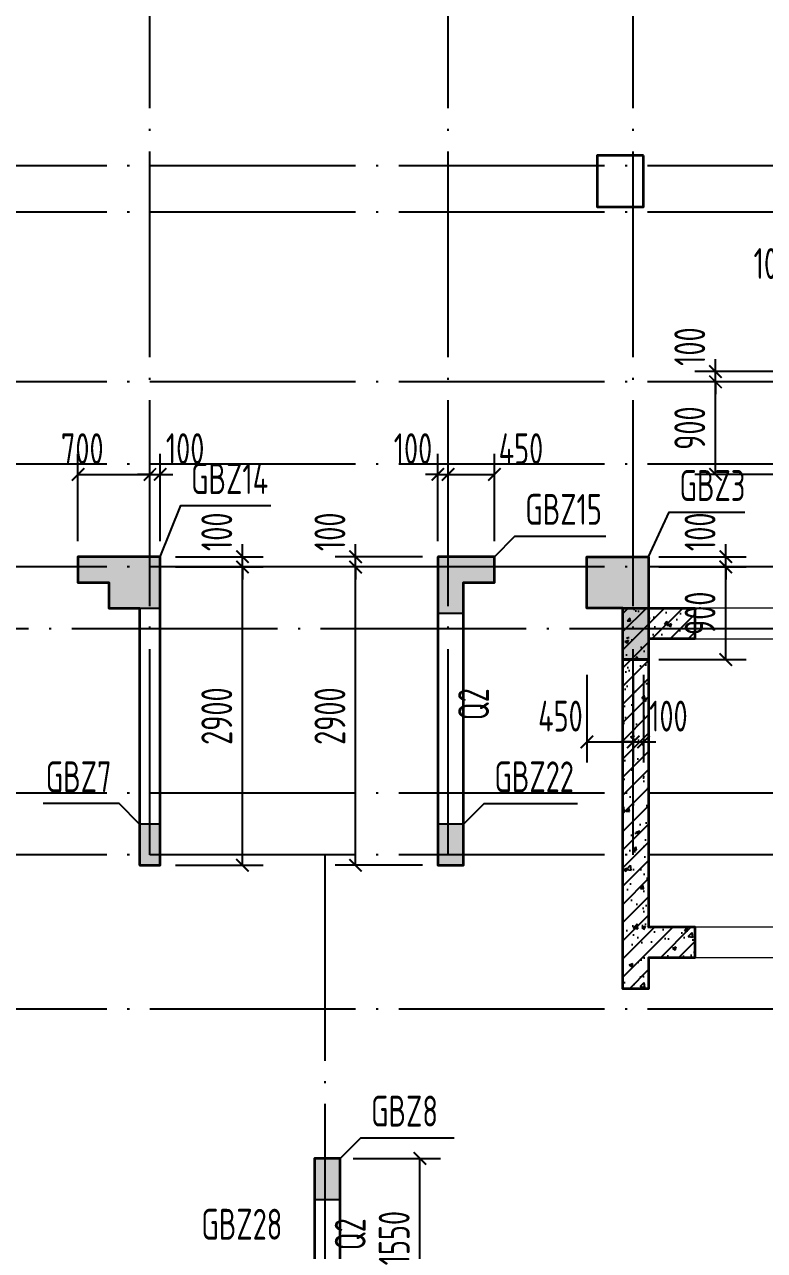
# Model space of a CAD drawing. Extents: x -655480 to 203344, y -294099 to 287156.
# Drawn here: x -283572 to -276375, y 206075 to 217994 of the extents above; entities that cross this region are included whole.
import ezdxf
from ezdxf.enums import TextEntityAlignment as Align

# ---------------------------------------------------------------- set-up
doc = ezdxf.new("R2010")
doc.units = 0
doc.header["$LTSCALE"] = 1000
doc.linetypes.add('DOTE', pattern=[2.42, 2, -0.2, 0.02, -0.2])
doc.layers.get('0').update_dxf_attribs({"linetype": 'CONTINUOUS'})
doc.layers.get('DEFPOINTS').update_dxf_attribs({"linetype": 'CONTINUOUS'})
for name, color, linetype in [('A-DOTE', 10, 'DOTE'), ('COLU_DE_TEXT', 7, 'CONTINUOUS'), ('LABEL', 1, 'CONTINUOUS'), ('S-Q墙填充', 252, 'CONTINUOUS'), ('S-Q墙实线', 6, 'CONTINUOUS'), ('S-Q墙标注', 3, 'CONTINUOUS'), ('S-X详图填充', 252, 'CONTINUOUS'), ('S-X详图实线', 4, 'CONTINUOUS')]:
    doc.layers.add(name, color=color, linetype=linetype)
doc.layers.add('WINDOW', color=144, linetype='CONTINUOUS', lineweight=15)
doc.layers.add('底图$0$砼柱', color=2, linetype='CONTINUOUS', lineweight=35)
doc.styles.add('TSSD_REIN', font='tssdeng.shx', dxfattribs={"width": 0.7, "height": 300, "bigfont": 'tssdchn.shx'})
doc.styles.add('结构文字', font='zstxt.shx', dxfattribs={"width": 0.7, "bigfont": 'zshz.shx'})
doc.dimstyles.new('STRUCK', dxfattribs={"dimtxt": 400, "dimasz": 121, "dimexe": 200, "dimexo": 150, "dimgap": 115, "dimtad": 1, "dimdec": 0, "dimdsep": 46, "dimtxsty": '结构文字', "dimblk": 'ARCHTICK', "dimcen": 400, "dimclrd": 3, "dimclre": 3, "dimclrt": 7, "dimadec": 0, "dimazin": 0, "dimtfac": 1, "dimtdec": 0, "dimtix": 1, "dimtmove": 2, "dimatfit": 3, "dimldrblk": '_DIMX', "dimfxl": 1, "dimtolj": 1, "dimtzin": 0, "dimarcsym": 0})

# ---------------------------------------------------------------- blocks, each defined once
blk = doc.blocks.new('_ArchTick')
at = {"color": 0, "linetype": 'ByBlock', "const_width": 0.15}
blk.add_lwpolyline([(-0.5, -0.5), (0.5, 0.5)], dxfattribs=at)
blk = doc.blocks.new('*D686')
at = {"layer": 'DEFPOINTS', "color": 0, "transparency": 16777216}
for p in [(-280527, 206970), (-279727, 206970), (-280527, 205420)]:
    blk.add_point(p, dxfattribs=at)
at = {"layer": 'S-Q墙标注', "color": 3, "lineweight": -2, "transparency": 16777216}
for p, q in [((-280377, 206970), (-279527, 206970)), ((-279727, 205420), (-279727, 206970)), ((-280377, 205420), (-279527, 205420))]:
    blk.add_line(p, q, dxfattribs=at)
at = {"layer": 'S-Q墙标注', "color": 3, "lineweight": -2, "transparency": 16777216, "xscale": 121, "yscale": 121, "zscale": 121}
for p, rotation in [((-279727, 206970), 90), ((-279727, 205420), 270)]:
    blk.add_blockref('_ArchTick', p, dxfattribs=dict(at, rotation=rotation))
at = {"layer": 'S-Q墙标注', "color": 7, "transparency": 16777216, "insert": (-279977, 206195), "char_height": 300, "attachment_point": 5, "rotation": 90, "style": 'TSSD_REIN'}
blk.add_mtext('\\A1;1550', dxfattribs=at)
blk = doc.blocks.new('_DIMX')
blk.add_line((-150, 0), (150, 0))
at = {"const_width": 50}
blk.add_lwpolyline([(-70, -70), (70, 70)], dxfattribs=at)
blk = doc.blocks.new('*D693')
at = {"layer": 'DEFPOINTS', "color": 0, "transparency": 16777216}
for p in [(-282252, 212720), (-281452, 212720), (-282252, 209820)]:
    blk.add_point(p, dxfattribs=at)
at = {"layer": 'S-Q墙标注', "color": 3, "lineweight": -2, "transparency": 16777216}
for p, q in [((-282102, 212720), (-281252, 212720)), ((-281452, 209820), (-281452, 212720)), ((-282102, 209820), (-281252, 209820))]:
    blk.add_line(p, q, dxfattribs=at)
at = {"layer": 'S-Q墙标注', "color": 3, "lineweight": -2, "transparency": 16777216, "xscale": 121, "yscale": 121, "zscale": 121}
for p, rotation in [((-281452, 212720), 90), ((-281452, 209820), 270)]:
    blk.add_blockref('_ArchTick', p, dxfattribs=dict(at, rotation=rotation))
at = {"layer": 'S-Q墙标注', "color": 7, "transparency": 16777216, "insert": (-281702, 211270), "char_height": 300, "attachment_point": 5, "rotation": 90, "style": 'TSSD_REIN'}
blk.add_mtext('\\A1;2900', dxfattribs=at)
blk = doc.blocks.new('*D694')
at = {"layer": 'DEFPOINTS', "color": 0, "transparency": 16777216}
for p in [(-282252, 212820), (-281452, 212820), (-282252, 212720)]:
    blk.add_point(p, dxfattribs=at)
at = {"layer": 'S-Q墙标注', "color": 3, "lineweight": -2, "transparency": 16777216}
for p, q in [((-281452, 212820), (-281452, 212941)), ((-282102, 212820), (-281252, 212820)), ((-281452, 212720), (-281452, 212820)), ((-282102, 212720), (-281252, 212720)), ((-281452, 212720), (-281452, 212599))]:
    blk.add_line(p, q, dxfattribs=at)
at = {"layer": 'S-Q墙标注', "color": 3, "lineweight": -2, "transparency": 16777216, "xscale": 121, "yscale": 121, "zscale": 121}
for p, rotation in [((-281452, 212820), 270), ((-281452, 212720), 90)]:
    blk.add_blockref('_ArchTick', p, dxfattribs=dict(at, rotation=rotation))
at = {"layer": 'S-Q墙标注', "color": 7, "transparency": 16777216, "insert": (-281702, 213062), "char_height": 300, "attachment_point": 5, "rotation": 90, "style": 'TSSD_REIN'}
blk.add_mtext('\\A1;100', dxfattribs=at)
blk = doc.blocks.new('*D695')
at = {"layer": 'DEFPOINTS', "color": 0, "transparency": 16777216}
for p in [(-282352, 213620), (-283052, 212820), (-282352, 212820)]:
    blk.add_point(p, dxfattribs=at)
at = {"layer": 'S-Q墙标注', "color": 3, "lineweight": -2, "transparency": 16777216}
for p, q in [((-283052, 212970), (-283052, 213820)), ((-282352, 212970), (-282352, 213820)), ((-283052, 213620), (-282352, 213620))]:
    blk.add_line(p, q, dxfattribs=at)
at = {"layer": 'S-Q墙标注', "color": 3, "lineweight": -2, "transparency": 16777216, "xscale": 121, "yscale": 121, "zscale": 121, "rotation": 180}
blk.add_blockref('_ArchTick', (-283052, 213620), dxfattribs=at)
at = {"layer": 'S-Q墙标注', "color": 3, "lineweight": -2, "transparency": 16777216, "xscale": 121, "yscale": 121, "zscale": 121}
blk.add_blockref('_ArchTick', (-282352, 213620), dxfattribs=at)
at = {"layer": 'S-Q墙标注', "color": 7, "transparency": 16777216, "insert": (-283010, 213870), "char_height": 300, "attachment_point": 5, "style": 'TSSD_REIN'}
blk.add_mtext('\\A1;700', dxfattribs=at)
blk = doc.blocks.new('*D696')
at = {"layer": 'DEFPOINTS', "color": 0, "transparency": 16777216}
for p in [(-282252, 213620), (-282352, 212820), (-282252, 212820)]:
    blk.add_point(p, dxfattribs=at)
at = {"layer": 'S-Q墙标注', "color": 3, "lineweight": -2, "transparency": 16777216}
for p, q in [((-282352, 212970), (-282352, 213820)), ((-282252, 212970), (-282252, 213820)), ((-282352, 213620), (-282473, 213620)), ((-282352, 213620), (-282252, 213620)), ((-282252, 213620), (-282131, 213620))]:
    blk.add_line(p, q, dxfattribs=at)
at = {"layer": 'S-Q墙标注', "color": 3, "lineweight": -2, "transparency": 16777216, "xscale": 121, "yscale": 121, "zscale": 121}
blk.add_blockref('_ArchTick', (-282352, 213620), dxfattribs=at)
at = {"layer": 'S-Q墙标注', "color": 3, "lineweight": -2, "transparency": 16777216, "xscale": 121, "yscale": 121, "zscale": 121, "rotation": 180}
blk.add_blockref('_ArchTick', (-282252, 213620), dxfattribs=at)
at = {"layer": 'S-Q墙标注', "color": 7, "transparency": 16777216, "insert": (-282010, 213870), "char_height": 300, "attachment_point": 5, "style": 'TSSD_REIN'}
blk.add_mtext('\\A1;100', dxfattribs=at)
blk = doc.blocks.new('*D697')
at = {"layer": 'DEFPOINTS', "color": 0, "transparency": 16777216}
for p in [(-280352, 212720), (-279552, 212720), (-279552, 209820)]:
    blk.add_point(p, dxfattribs=at)
at = {"layer": 'S-Q墙标注', "color": 3, "lineweight": -2, "transparency": 16777216}
for p, q in [((-279702, 212720), (-280552, 212720)), ((-280352, 209820), (-280352, 212720)), ((-279702, 209820), (-280552, 209820))]:
    blk.add_line(p, q, dxfattribs=at)
at = {"layer": 'S-Q墙标注', "color": 3, "lineweight": -2, "transparency": 16777216, "xscale": 121, "yscale": 121, "zscale": 121}
for p, rotation in [((-280352, 212720), 90), ((-280352, 209820), 270)]:
    blk.add_blockref('_ArchTick', p, dxfattribs=dict(at, rotation=rotation))
at = {"layer": 'S-Q墙标注', "color": 7, "transparency": 16777216, "insert": (-280602, 211270), "char_height": 300, "attachment_point": 5, "rotation": 90, "style": 'TSSD_REIN'}
blk.add_mtext('\\A1;2900', dxfattribs=at)
blk = doc.blocks.new('*D698')
at = {"layer": 'DEFPOINTS', "color": 0, "transparency": 16777216}
for p in [(-280352, 212820), (-279552, 212820), (-279552, 212720)]:
    blk.add_point(p, dxfattribs=at)
at = {"layer": 'S-Q墙标注', "color": 3, "lineweight": -2, "transparency": 16777216}
for p, q in [((-280352, 212820), (-280352, 212941)), ((-279702, 212820), (-280552, 212820)), ((-280352, 212720), (-280352, 212820)), ((-279702, 212720), (-280552, 212720)), ((-280352, 212720), (-280352, 212599))]:
    blk.add_line(p, q, dxfattribs=at)
at = {"layer": 'S-Q墙标注', "color": 3, "lineweight": -2, "transparency": 16777216, "xscale": 121, "yscale": 121, "zscale": 121}
for p, rotation in [((-280352, 212820), 270), ((-280352, 212720), 90)]:
    blk.add_blockref('_ArchTick', p, dxfattribs=dict(at, rotation=rotation))
at = {"layer": 'S-Q墙标注', "color": 7, "transparency": 16777216, "insert": (-280602, 213062), "char_height": 300, "attachment_point": 5, "rotation": 90, "style": 'TSSD_REIN'}
blk.add_mtext('\\A1;100', dxfattribs=at)
blk = doc.blocks.new('*D699')
at = {"layer": 'DEFPOINTS', "color": 0, "transparency": 16777216}
for p in [(-279452, 213620), (-279552, 212820), (-279452, 212820)]:
    blk.add_point(p, dxfattribs=at)
at = {"layer": 'S-Q墙标注', "color": 3, "lineweight": -2, "transparency": 16777216}
for p, q in [((-279552, 212970), (-279552, 213820)), ((-279452, 212970), (-279452, 213820)), ((-279552, 213620), (-279673, 213620)), ((-279552, 213620), (-279452, 213620)), ((-279452, 213620), (-279331, 213620))]:
    blk.add_line(p, q, dxfattribs=at)
at = {"layer": 'S-Q墙标注', "color": 3, "lineweight": -2, "transparency": 16777216, "xscale": 121, "yscale": 121, "zscale": 121}
blk.add_blockref('_ArchTick', (-279552, 213620), dxfattribs=at)
at = {"layer": 'S-Q墙标注', "color": 3, "lineweight": -2, "transparency": 16777216, "xscale": 121, "yscale": 121, "zscale": 121, "rotation": 180}
blk.add_blockref('_ArchTick', (-279452, 213620), dxfattribs=at)
at = {"layer": 'S-Q墙标注', "color": 7, "transparency": 16777216, "insert": (-279794, 213870), "char_height": 300, "attachment_point": 5, "style": 'TSSD_REIN'}
blk.add_mtext('\\A1;100', dxfattribs=at)
blk = doc.blocks.new('*D700')
at = {"layer": 'DEFPOINTS', "color": 0, "transparency": 16777216}
for p in [(-279002, 213620), (-279452, 212820), (-279002, 212820)]:
    blk.add_point(p, dxfattribs=at)
at = {"layer": 'S-Q墙标注', "color": 3, "lineweight": -2, "transparency": 16777216}
for p, q in [((-279452, 212970), (-279452, 213820)), ((-279002, 212970), (-279002, 213820)), ((-279452, 213620), (-279002, 213620))]:
    blk.add_line(p, q, dxfattribs=at)
at = {"layer": 'S-Q墙标注', "color": 3, "lineweight": -2, "transparency": 16777216, "xscale": 121, "yscale": 121, "zscale": 121, "rotation": 180}
blk.add_blockref('_ArchTick', (-279452, 213620), dxfattribs=at)
at = {"layer": 'S-Q墙标注', "color": 3, "lineweight": -2, "transparency": 16777216, "xscale": 121, "yscale": 121, "zscale": 121}
blk.add_blockref('_ArchTick', (-279002, 213620), dxfattribs=at)
at = {"layer": 'S-Q墙标注', "color": 7, "transparency": 16777216, "insert": (-278744, 213870), "char_height": 300, "attachment_point": 5, "style": 'TSSD_REIN'}
blk.add_mtext('\\A1;450', dxfattribs=at)
blk = doc.blocks.new('*D701')
at = {"layer": 'DEFPOINTS', "color": 0, "transparency": 16777216}
for p in [(-277552, 212720), (-276752, 212720), (-277552, 211820)]:
    blk.add_point(p, dxfattribs=at)
at = {"layer": 'S-Q墙标注', "color": 3, "lineweight": -2, "transparency": 16777216}
for p, q in [((-277402, 212720), (-276552, 212720)), ((-276752, 211820), (-276752, 212720)), ((-277402, 211820), (-276552, 211820))]:
    blk.add_line(p, q, dxfattribs=at)
at = {"layer": 'S-Q墙标注', "color": 3, "lineweight": -2, "transparency": 16777216, "xscale": 121, "yscale": 121, "zscale": 121}
for p, rotation in [((-276752, 212720), 90), ((-276752, 211820), 270)]:
    blk.add_blockref('_ArchTick', p, dxfattribs=dict(at, rotation=rotation))
at = {"layer": 'S-Q墙标注', "color": 7, "transparency": 16777216, "insert": (-277002, 212270), "char_height": 300, "attachment_point": 5, "rotation": 90, "style": 'TSSD_REIN'}
blk.add_mtext('\\A1;900', dxfattribs=at)
blk = doc.blocks.new('*D702')
at = {"layer": 'DEFPOINTS', "color": 0, "transparency": 16777216}
for p in [(-277552, 212820), (-276752, 212820), (-277552, 212720)]:
    blk.add_point(p, dxfattribs=at)
at = {"layer": 'S-Q墙标注', "color": 3, "lineweight": -2, "transparency": 16777216}
for p, q in [((-276752, 212820), (-276752, 212941)), ((-277402, 212820), (-276552, 212820)), ((-276752, 212720), (-276752, 212820)), ((-277402, 212720), (-276552, 212720)), ((-276752, 212720), (-276752, 212599))]:
    blk.add_line(p, q, dxfattribs=at)
at = {"layer": 'S-Q墙标注', "color": 3, "lineweight": -2, "transparency": 16777216, "xscale": 121, "yscale": 121, "zscale": 121}
for p, rotation in [((-276752, 212820), 270), ((-276752, 212720), 90)]:
    blk.add_blockref('_ArchTick', p, dxfattribs=dict(at, rotation=rotation))
at = {"layer": 'S-Q墙标注', "color": 7, "transparency": 16777216, "insert": (-277002, 213062), "char_height": 300, "attachment_point": 5, "rotation": 90, "style": 'TSSD_REIN'}
blk.add_mtext('\\A1;100', dxfattribs=at)
blk = doc.blocks.new('*D703')
at = {"layer": 'DEFPOINTS', "color": 0, "transparency": 16777216}
for p in [(-278102, 211820), (-277652, 211820), (-277652, 211020)]:
    blk.add_point(p, dxfattribs=at)
at = {"layer": 'S-Q墙标注', "color": 3, "lineweight": -2, "transparency": 16777216}
for p, q in [((-278102, 211670), (-278102, 210820)), ((-277652, 211670), (-277652, 210820)), ((-278102, 211020), (-277652, 211020))]:
    blk.add_line(p, q, dxfattribs=at)
at = {"layer": 'S-Q墙标注', "color": 3, "lineweight": -2, "transparency": 16777216, "xscale": 121, "yscale": 121, "zscale": 121, "rotation": 180}
blk.add_blockref('_ArchTick', (-278102, 211020), dxfattribs=at)
at = {"layer": 'S-Q墙标注', "color": 3, "lineweight": -2, "transparency": 16777216, "xscale": 121, "yscale": 121, "zscale": 121}
blk.add_blockref('_ArchTick', (-277652, 211020), dxfattribs=at)
at = {"layer": 'S-Q墙标注', "color": 7, "transparency": 16777216, "insert": (-278360, 211270), "char_height": 300, "attachment_point": 5, "style": 'TSSD_REIN'}
blk.add_mtext('\\A1;450', dxfattribs=at)
blk = doc.blocks.new('*D704')
at = {"layer": 'DEFPOINTS', "color": 0, "transparency": 16777216}
for p in [(-277652, 211820), (-277552, 211820), (-277552, 211020)]:
    blk.add_point(p, dxfattribs=at)
at = {"layer": 'S-Q墙标注', "color": 3, "lineweight": -2, "transparency": 16777216}
for p, q in [((-277652, 211670), (-277652, 210820)), ((-277552, 211670), (-277552, 210820)), ((-277652, 211020), (-277773, 211020)), ((-277652, 211020), (-277552, 211020)), ((-277552, 211020), (-277431, 211020))]:
    blk.add_line(p, q, dxfattribs=at)
at = {"layer": 'S-Q墙标注', "color": 3, "lineweight": -2, "transparency": 16777216, "xscale": 121, "yscale": 121, "zscale": 121}
blk.add_blockref('_ArchTick', (-277652, 211020), dxfattribs=at)
at = {"layer": 'S-Q墙标注', "color": 3, "lineweight": -2, "transparency": 16777216, "xscale": 121, "yscale": 121, "zscale": 121, "rotation": 180}
blk.add_blockref('_ArchTick', (-277552, 211020), dxfattribs=at)
at = {"layer": 'S-Q墙标注', "color": 7, "transparency": 16777216, "insert": (-277310, 211270), "char_height": 300, "attachment_point": 5, "style": 'TSSD_REIN'}
blk.add_mtext('\\A1;100', dxfattribs=at)
blk = doc.blocks.new('*D709')
at = {"layer": 'DEFPOINTS', "color": 0, "transparency": 16777216}
for p in [(-276852, 214520), (-276052, 214520), (-276052, 213620)]:
    blk.add_point(p, dxfattribs=at)
at = {"layer": 'S-Q墙标注', "color": 3, "lineweight": -2, "transparency": 16777216}
for p, q in [((-276202, 214520), (-277052, 214520)), ((-276852, 213620), (-276852, 214520)), ((-276202, 213620), (-277052, 213620))]:
    blk.add_line(p, q, dxfattribs=at)
at = {"layer": 'S-Q墙标注', "color": 3, "lineweight": -2, "transparency": 16777216, "xscale": 121, "yscale": 121, "zscale": 121}
for p, rotation in [((-276852, 214520), 90), ((-276852, 213620), 270)]:
    blk.add_blockref('_ArchTick', p, dxfattribs=dict(at, rotation=rotation))
at = {"layer": 'S-Q墙标注', "color": 7, "transparency": 16777216, "insert": (-277102, 214070), "char_height": 300, "attachment_point": 5, "rotation": 90, "style": 'TSSD_REIN'}
blk.add_mtext('\\A1;900', dxfattribs=at)
blk = doc.blocks.new('*D710')
at = {"layer": 'DEFPOINTS', "color": 0, "transparency": 16777216}
for p in [(-276852, 214620), (-276052, 214620), (-276052, 214520)]:
    blk.add_point(p, dxfattribs=at)
at = {"layer": 'S-Q墙标注', "color": 3, "lineweight": -2, "transparency": 16777216}
for p, q in [((-276852, 214620), (-276852, 214741)), ((-276202, 214620), (-277052, 214620)), ((-276852, 214520), (-276852, 214620)), ((-276202, 214520), (-277052, 214520)), ((-276852, 214520), (-276852, 214399))]:
    blk.add_line(p, q, dxfattribs=at)
at = {"layer": 'S-Q墙标注', "color": 3, "lineweight": -2, "transparency": 16777216, "xscale": 121, "yscale": 121, "zscale": 121}
for p, rotation in [((-276852, 214620), 270), ((-276852, 214520), 90)]:
    blk.add_blockref('_ArchTick', p, dxfattribs=dict(at, rotation=rotation))
at = {"layer": 'S-Q墙标注', "color": 7, "transparency": 16777216, "insert": (-277102, 214862), "char_height": 300, "attachment_point": 5, "rotation": 90, "style": 'TSSD_REIN'}
blk.add_mtext('\\A1;100', dxfattribs=at)
blk = doc.blocks.new('*D711')
at = {"layer": 'DEFPOINTS', "color": 0, "transparency": 16777216}
for p in [(-275952, 215420), (-276052, 214620), (-275952, 214620)]:
    blk.add_point(p, dxfattribs=at)
at = {"layer": 'S-Q墙标注', "color": 3, "lineweight": -2, "transparency": 16777216}
for p, q in [((-276052, 214770), (-276052, 215620)), ((-275952, 214770), (-275952, 215620)), ((-276052, 215420), (-276173, 215420)), ((-276052, 215420), (-275952, 215420)), ((-275952, 215420), (-275831, 215420))]:
    blk.add_line(p, q, dxfattribs=at)
at = {"layer": 'S-Q墙标注', "color": 3, "lineweight": -2, "transparency": 16777216, "xscale": 121, "yscale": 121, "zscale": 121}
blk.add_blockref('_ArchTick', (-276052, 215420), dxfattribs=at)
at = {"layer": 'S-Q墙标注', "color": 3, "lineweight": -2, "transparency": 16777216, "xscale": 121, "yscale": 121, "zscale": 121, "rotation": 180}
blk.add_blockref('_ArchTick', (-275952, 215420), dxfattribs=at)
at = {"layer": 'S-Q墙标注', "color": 7, "transparency": 16777216, "insert": (-276294, 215670), "char_height": 300, "attachment_point": 5, "style": 'TSSD_REIN'}
blk.add_mtext('\\A1;100', dxfattribs=at)
blk = doc.blocks.new('20210827.04200827')
at = {"layer": 'A-DOTE'}
for p, q in [((33400, 11900), (33400, 23100)), ((36300, 11900), (36300, 23100)), ((38100, 11900), (38100, 23100)), ((59600, 18600), (3600, 18600)), ((59600, 18150), (3600, 18150)), ((59600, 16500), (3600, 16500)), ((59600, 15700), (3600, 15700)), ((59600, 14700), (3600, 14700)), ((3600, 14100.3), (59600, 14100.3)), ((59600, 12500), (3600, 12500)), ((59600, 11900), (3600, 11900)), ((35100, 11900), (35100, 3600)), ((59600, 10400), (3600, 10400))]:
    blk.add_line(p, q, dxfattribs=at)

msp = doc.modelspace()

# ---------------------------------------------------------------- hatches: boundary and pattern name
at = {"layer": 'S-Q墙填充', "linetype": 'ByBlock'}
h = msp.add_hatch(dxfattribs=at)
h.set_pattern_fill('钢筋混凝土', color=252, scale=50)
h.set_pattern_definition([(45, (-1341087.48, 468040.79), (-88.388348, 88.388348), []), (50, (-1341087.48, 468040.8), (358.63009, -31.37607), [37.5, -412.5]), (355, (-1341087.5, 468040.8), (-69.37567, 376.09607), [30, -330]), (100.4514, (-1341057.6, 468038.17), (289.25469, 344.71977), [31.8701, -350.57106]), (46.1842, (-1341087.5, 468140.8), (533.62052, -82.7595), [56.25, -618.75]), (96.6356, (-1341043, 468133.9), (467.33135, 487.05894), [47.80514, -525.8565]), (351.1842, (-1341087.5, 468140.8), (467.33097, 487.0593), [45, -495]), (21, (-1341037.48, 468115.8), (298.45353, -201.309445), [37.5, -412.5]), (326, (-1341037.5, 468115.8), (121.65767, 362.57502), [30, -330]), (71.4514, (-1341012.6, 468099), (420.11131, 161.26525), [31.8701, -350.57106]), (37.5, (-1341087.48, 468040.79), (6.079928, 166.446927), [0, -326, 0, -335, 0, -331.25]), (7.5, (-1341087.48, 468040.79), (131.53477, 197.205856), [0, -191, 0, -318.5, 0, -126.25]), (327.5, (-1341198.98, 468040.79), (266.911218, -11.277436), [0, -125, 0, -390, 0, -517.5]), (317.5, (-1341248.98, 468040.79), (291.593085, 50.05249), [0, -162.5, 0, -259, 0, -367.5])])
h.paths.add_polyline_path([(-277501.97, 212020.2), (-277501.97, 209220.2), (-277051.97, 209220.2), (-277051.97, 208920.2), (-277501.97, 208920.2), (-277501.97, 208620.2), (-277751.97, 208620.2), (-277751.97, 212320.2), (-277051.97, 212320.2), (-277051.97, 212020.2)])
at = {"layer": 'S-X详图填充'}
h = msp.add_hatch(color=256, dxfattribs=at)
h.dxf.hatch_style = 1
h.paths.add_polyline_path([(-282451.97, 212320.2), (-282251.98, 212320.2), (-282251.98, 212820.2), (-283051.88, 212820.2), (-283051.88, 212570.2), (-282751.98, 212570.2), (-282751.98, 212320.2)])
h = msp.add_hatch(color=256, dxfattribs=at)
h.dxf.hatch_style = 1
h.paths.add_polyline_path([(-279552.09, 212270.21), (-279301.97, 212270.21), (-279301.97, 212570.2), (-279001.98, 212570.2), (-279001.98, 212820.23), (-279552.11, 212820.2)])
h = msp.add_hatch(color=256, dxfattribs=at)
h.dxf.hatch_style = 1
h.paths.add_polyline_path([(-278101.89, 212820.2), (-278101.89, 212320.2), (-277751.98, 212320.2), (-277751.98, 211820.2), (-277501.98, 211820.2), (-277501.98, 212820.2)])
h = msp.add_hatch(color=256, dxfattribs=at)
h.dxf.hatch_style = 1
h.paths.add_polyline_path([(-282251.97, 210220.2), (-282451.97, 210220.2), (-282451.97, 209820.2), (-282251.97, 209820.2)])
h = msp.add_hatch(color=256, dxfattribs=at)
h.dxf.hatch_style = 1
h.paths.add_polyline_path([(-279301.98, 210220.2), (-279552, 210220.2), (-279551.98, 209820.2), (-279301.98, 209820.2)])
h = msp.add_hatch(color=256, dxfattribs=at)
h.dxf.hatch_style = 1
h.paths.add_polyline_path([(-280751.98, 206570.2), (-280501.98, 206570.2), (-280501.98, 206970.2), (-280751.98, 206970.2)])

# ---------------------------------------------------------------- linework, layer by layer
at = {"layer": 'LABEL'}
for points in [[(-282251.98, 212820.2), (-282051.98, 213319.25), (-281177.58, 213319.25)], [(-277501.98, 212820.2), (-277301.98, 213251.78), (-276567.22, 213251.78)], [(-279001.98, 212820.23), (-278801.98, 213020.23), (-277916.92, 213020.23)], [(-282451.97, 210220.2), (-282651.97, 210420.2), (-283391.8, 210420.2)], [(-279301.98, 210220.2), (-279101.98, 210420.2), (-278195.44, 210420.2)], [(-280501.98, 206970.2), (-280301.98, 207170.2), (-279393.06, 207170.2)]]:
    msp.add_lwpolyline(points, dxfattribs=at)
at = {"layer": 'S-Q墙实线', "lineweight": 35}
msp.add_line((-277751.97, 211820.2), (-277501.97, 211820.2), dxfattribs=at)
for points in [[(-282451.97, 209820.2), (-282251.97, 209820.2), (-282251.97, 212820.2), (-283051.97, 212820.2), (-283051.97, 212570.2), (-282751.97, 212570.2), (-282751.97, 212320.2), (-282451.97, 212320.2)], [(-279551.97, 212820.2), (-279551.97, 209820.2), (-279301.97, 209820.2), (-279301.97, 212570.2), (-279001.97, 212570.2), (-279001.97, 212820.2)], [(-277751.97, 211820.2), (-277751.97, 212320.2), (-278101.97, 212320.2), (-278101.97, 212820.2), (-277501.97, 212820.2), (-277501.97, 211820.2)], [(-277501.97, 212020.2), (-277501.97, 209220.2), (-277051.97, 209220.2), (-277051.97, 208920.2), (-277501.97, 208920.2), (-277501.97, 208620.2), (-277751.97, 208620.2), (-277751.97, 212320.2), (-277051.97, 212320.2), (-277051.97, 212020.2)], [(-280501.97, 205320.2), (-280501.97, 206970.2), (-280751.97, 206970.2), (-280751.97, 205570.2), (-281551.97, 205570.2), (-281551.97, 205320.2)]]:
    msp.add_lwpolyline(points, close=True, dxfattribs=at)
at = {"layer": 'S-X详图实线'}
for points in [[(-282451.97, 212320.2), (-282251.98, 212320.2), (-282251.98, 212820.2), (-283051.88, 212820.2), (-283051.88, 212570.2), (-282751.98, 212570.2), (-282751.98, 212320.2), (-282451.97, 212320.2)], [(-279552.09, 212270.21), (-279301.97, 212270.21), (-279301.97, 212570.2), (-279001.98, 212570.2), (-279001.98, 212820.23), (-279552.11, 212820.2), (-279552.09, 212270.21)], [(-278101.89, 212820.2), (-278101.89, 212320.2), (-277751.98, 212320.2), (-277751.98, 211820.2), (-277501.98, 211820.2), (-277501.98, 212820.2), (-278101.89, 212820.2)], [(-282251.97, 210220.2), (-282451.97, 210220.2), (-282451.97, 209820.2), (-282251.97, 209820.2), (-282251.97, 210220.2)], [(-279301.98, 210220.2), (-279552, 210220.2), (-279551.98, 209820.2), (-279301.98, 209820.2), (-279301.98, 210220.2)], [(-280751.98, 206570.2), (-280501.98, 206570.2), (-280501.98, 206970.2), (-280751.98, 206970.2), (-280751.98, 206570.2)]]:
    msp.add_lwpolyline(points, close=True, dxfattribs=at)
at = {"layer": 'WINDOW', "linetype": 'ByBlock'}
for points in [[(-277051.97, 212020.2), (-275851.97, 212020.2), (-275851.97, 212320.2), (-277051.97, 212320.2)], [(-277051.97, 209220.2), (-275851.97, 209220.2), (-275851.97, 208920.2), (-277051.97, 208920.2)]]:
    msp.add_lwpolyline(points, close=True, dxfattribs=at)
at = {"layer": '底图$0$砼柱', "color": 3, "lineweight": 35}
msp.add_lwpolyline([(-277551.97, 216720.2), (-278001.97, 216720.2), (-278001.97, 216220.2), (-277551.97, 216220.2)], close=True, dxfattribs=at)

# ---------------------------------------------------------------- block references
at = {"layer": 'A-DOTE', "color": 2}
msp.add_blockref('20210827.04200827', (-315751.97, 198020.16), dxfattribs=at)

# ---------------------------------------------------------------- texts
at = {"layer": 'COLU_DE_TEXT', "style": 'TSSD_REIN', "width": 0.7}
for s, p in [('GBZ14', (-281951.98, 213339.25)), ('GBZ3', (-277201.98, 213271.78)), ('GBZ15', (-278701.98, 213040.23)), ('GBZ7', (-283365.82, 210440.2)), ('GBZ22', (-279001.98, 210440.2)), ('GBZ8', (-280201.98, 207190.2)), ('GBZ28', (-281852.34, 206090.2))]:
    msp.add_text(s, height=300, dxfattribs=at).set_placement(p, align=Align.BOTTOM_LEFT)
for p in [(-278964.49, 211229.2), (-280164.5, 206076.7)]:
    msp.add_text('Q2', height=300, rotation=90, dxfattribs=at).set_placement(p, align=Align.BOTTOM_LEFT)

# ---------------------------------------------------------------- dimensions: what is measured, and where the dimension line sits
at = {"layer": 'S-Q墙标注'}
for base, p1, p2, picture, middle in [((-275951.99, 215420.2), (-276051.99, 214620.2), (-275951.99, 214620.2), '*D711', (-276293.92, 215670.2)), ((-282351.99, 213620.2), (-283051.86, 212820.2), (-282351.99, 212820.2), '*D695', (-283009.98, 213870.2)), ((-282251.98, 213620.2), (-282351.99, 212820.2), (-282251.98, 212820.2), '*D696', (-282010.06, 213870.2)), ((-279451.99, 213620.2), (-279551.98, 212820.2), (-279451.99, 212820.2), '*D699', (-279793.91, 213870.2)), ((-279001.98, 213620.2), (-279451.99, 212820.2), (-279001.98, 212820.2), '*D700', (-278743.91, 213870.2)), ((-277651.99, 211020.2), (-278101.9, 211820.2), (-277651.99, 211820.2), '*D703', (-278359.98, 211270.2)), ((-277551.98, 211020.2), (-277651.99, 211820.2), (-277551.98, 211820.2), '*D704', (-277310.06, 211270.2))]:
    dim = msp.add_linear_dim(base=base, p1=p1, p2=p2, dimstyle='STRUCK', override={"dimtxt": 300, "dimgap": 100, "dimtxsty": 'TSSD_REIN'}, dxfattribs=at)
    dim.commit()
    dim.dimension.update_dxf_attribs({"geometry": picture, "text_midpoint": middle, "dimtype": 160})
for base, p1, p2, picture, middle in [((-276851.99, 214620.2), (-276051.99, 214520.2), (-276051.99, 214620.2), '*D710', (-277101.99, 214862.13)), ((-281451.98, 212820.2), (-282251.98, 212720.2), (-282251.98, 212820.2), '*D694', (-281701.98, 213062.13)), ((-280351.98, 212820.2), (-279551.98, 212720.2), (-279551.98, 212820.2), '*D698', (-280601.98, 213062.13)), ((-276751.98, 212820.2), (-277551.98, 212720.2), (-277551.98, 212820.2), '*D702', (-277001.98, 213062.13))]:
    dim = msp.add_linear_dim(base=base, p1=p1, p2=p2, angle=90, dimstyle='STRUCK', override={"dimtxt": 300, "dimgap": 100, "dimtxsty": 'TSSD_REIN'}, dxfattribs=at)
    dim.commit()
    dim.dimension.update_dxf_attribs({"geometry": picture, "text_midpoint": middle, "dimtype": 160})
for base, p1, p2, picture, middle in [((-276851.99, 214520.2), (-276051.99, 213620.2), (-276051.99, 214520.2), '*D709', (-277101.99, 214070.2)), ((-281451.98, 212720.2), (-282251.98, 209820.2), (-282251.98, 212720.2), '*D693', (-281701.98, 211270.2)), ((-280351.98, 212720.2), (-279551.98, 209820.2), (-279551.98, 212720.2), '*D697', (-280601.98, 211270.2)), ((-276751.98, 212720.2), (-277551.98, 211820.2), (-277551.98, 212720.2), '*D701', (-277001.98, 212270.2)), ((-279726.98, 206970.2), (-280526.98, 205420.2), (-280526.98, 206970.2), '*D686', (-279976.98, 206195.2))]:
    dim = msp.add_linear_dim(base=base, p1=p1, p2=p2, angle=90, dimstyle='STRUCK', override={"dimtxt": 300, "dimgap": 100, "dimtxsty": 'TSSD_REIN'}, dxfattribs=at)
    dim.commit()
    dim.dimension.update_dxf_attribs({"geometry": picture, "text_midpoint": middle})

doc.saveas('drawing.dxf')
